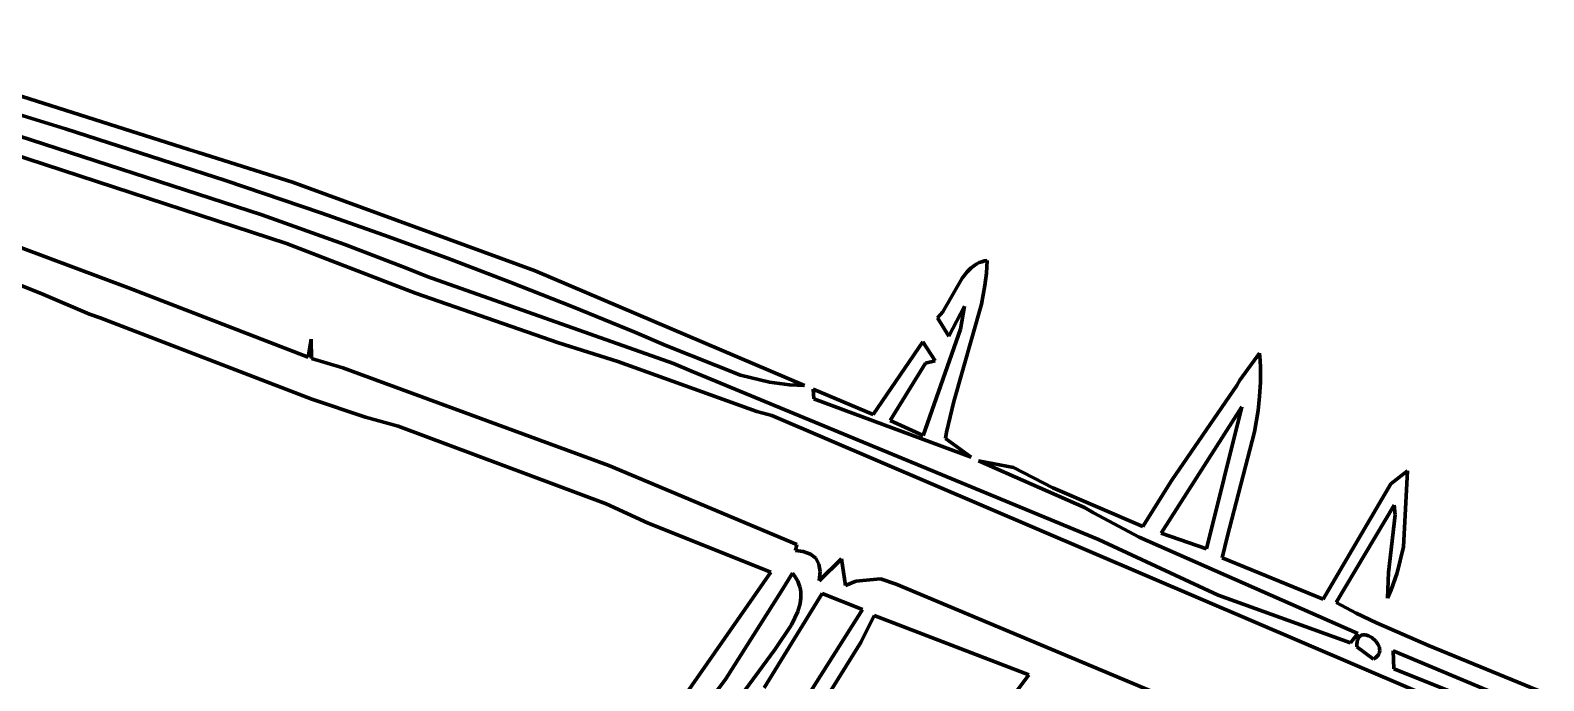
# Model space of a CAD drawing. Header units: millimetres. Extents: x 0 to 12.5, y 0 to 16.2.
# Drawn here: x 8.056 to 10.179, y 11.993 to 12.905 of the extents above; entities that cross this region are included whole.
import ezdxf

# ---------------------------------------------------------------- set-up
doc = ezdxf.new("R2010")
doc.units = ezdxf.units.MM
doc.layers.add('color#010101ff', color=7, linetype='CONTINUOUS', lineweight=100)
doc.layers.add('color#ffffffff', color=7, linetype='CONTINUOUS', lineweight=100)

msp = doc.modelspace()

# ---------------------------------------------------------------- linework, layer by layer
at = {"layer": 'color#010101ff'}
for p, q in [((8.1054, 12.7668), (7.6548, 12.9048)), ((7.7634, 12.8467), (8.3806, 12.6462)), ((7.9606, 12.8386), (8.2781, 12.7377)), ((8.4153, 12.6061), (7.9316, 12.764)), ((8.3297, 12.6945), (8.1054, 12.7668)), ((8.2781, 12.7377), (8.292, 12.7337)), ((8.292, 12.7337), (8.4236, 12.6919)), ((8.4636, 12.649), (8.3297, 12.6945)), ((8.4236, 12.6919), (8.7642, 12.5678)), ((8.3806, 12.6462), (8.497, 12.6045)), ((8.5525, 12.6177), (8.4636, 12.649)), ((7.9649, 12.6293), (8.1936, 12.5439)), ((8.641, 12.5854), (8.5525, 12.6177)), ((8.5962, 12.5364), (8.4153, 12.6061)), ((8.497, 12.6045), (8.5836, 12.5714)), ((8.0742, 12.5347), (7.9872, 12.5695)), ((8.5836, 12.5714), (8.6124, 12.56)), ((8.7291, 12.552), (8.641, 12.5854)), ((9.37, 12.5664), (9.3751, 12.5715)), ((9.3751, 12.5715), (9.3808, 12.5759)), ((9.3808, 12.5759), (9.3839, 12.5777)), ((9.3839, 12.5777), (9.3872, 12.5793)), ((9.3872, 12.5793), (9.3907, 12.5806)), ((9.3907, 12.5806), (9.3944, 12.5817)), ((9.3944, 12.5817), (9.3984, 12.5824)), ((9.3984, 12.5824), (9.3972, 12.5646)), ((8.6124, 12.56), (8.9582, 12.438)), ((8.7731, 12.5348), (8.7291, 12.552)), ((8.7642, 12.5678), (9.1419, 12.407)), ((9.3359, 12.5102), (9.3633, 12.5574)), ((9.3633, 12.5574), (9.37, 12.5664)), ((9.3972, 12.5646), (9.3951, 12.5471)), ((8.1388, 12.507), (8.0742, 12.5347)), ((8.1936, 12.5439), (8.4458, 12.447)), ((8.7971, 12.467), (8.5962, 12.5364)), ((8.8169, 12.5174), (8.7731, 12.5348)), ((9.3951, 12.5471), (9.3904, 12.521)), ((8.1539, 12.5018), (8.1388, 12.507)), ((8.8605, 12.4997), (8.8169, 12.5174)), ((9.3286, 12.5018), (9.3359, 12.5102)), ((9.3664, 12.5184), (9.3443, 12.4762)), ((9.3904, 12.521), (9.3513, 12.3847)), ((9.3607, 12.486), (9.3664, 12.5184)), ((8.4506, 12.388), (8.1539, 12.5018)), ((8.9041, 12.4816), (8.8605, 12.4997)), ((9.3086, 12.337), (9.3607, 12.486)), ((9.3443, 12.4762), (9.3286, 12.5018)), ((8.4458, 12.447), (8.4499, 12.4721)), ((8.4499, 12.4721), (8.4504, 12.4447)), ((8.8802, 12.4406), (8.7971, 12.467)), ((8.9475, 12.4631), (8.9041, 12.4816)), ((9.0521, 12.4215), (8.9475, 12.4631)), ((9.2382, 12.3666), (9.3078, 12.4684)), ((9.3078, 12.4684), (9.3254, 12.4416)), ((8.4504, 12.4447), (8.4944, 12.4317)), ((9.7528, 12.4147), (9.7803, 12.4524)), ((9.7803, 12.4524), (9.7812, 12.4422)), ((9.7812, 12.4422), (9.7816, 12.4321)), ((8.4944, 12.4317), (8.8675, 12.2952)), ((9.075, 12.3708), (8.8802, 12.4406)), ((8.9582, 12.438), (8.9833, 12.4273)), ((8.9833, 12.4273), (9.5546, 12.1913)), ((9.093, 12.4116), (9.0521, 12.4215)), ((9.3117, 12.4382), (9.2621, 12.3581)), ((9.3254, 12.4416), (9.3117, 12.4382)), ((9.7816, 12.4321), (9.7816, 12.4119)), ((9.1208, 12.4079), (9.093, 12.4116)), ((9.1419, 12.407), (9.1208, 12.4079)), ((9.1551, 12.3886), (9.154, 12.4018)), ((9.154, 12.4018), (9.2382, 12.3666)), ((9.6574, 12.2742), (9.7487, 12.4072)), ((9.7487, 12.4072), (9.7528, 12.4147)), ((9.7816, 12.4119), (9.7804, 12.3919)), ((8.5259, 12.3629), (8.4506, 12.388)), ((9.3759, 12.3066), (9.1551, 12.3886)), ((9.3513, 12.3847), (9.3411, 12.3416)), ((9.7804, 12.3919), (9.7782, 12.3719)), ((8.5718, 12.3499), (8.5259, 12.3629)), ((9.0961, 12.3649), (9.075, 12.3708)), ((10.0694, 11.9492), (9.0961, 12.3649)), ((9.2621, 12.3581), (9.3086, 12.337)), ((9.7554, 12.3772), (9.6424, 12.2)), ((9.7058, 12.1783), (9.7554, 12.3772)), ((9.7782, 12.3719), (9.7733, 12.3421)), ((8.8638, 12.2414), (8.5718, 12.3499)), ((9.3411, 12.3416), (9.3396, 12.3328)), ((9.7733, 12.3421), (9.7351, 12.1947)), ((9.3396, 12.3328), (9.3759, 12.3066)), ((8.8675, 12.2952), (9.1313, 12.1841)), ((9.5349, 12.2359), (9.3861, 12.3015)), ((9.3861, 12.3015), (9.4353, 12.292)), ((9.4353, 12.292), (9.4905, 12.2639)), ((9.6164, 12.2096), (9.6574, 12.2742)), ((9.9647, 12.2694), (9.9881, 12.2876)), ((9.9881, 12.2876), (9.9821, 12.181)), ((9.4905, 12.2639), (9.6164, 12.2096)), ((9.8696, 12.1077), (9.9647, 12.2694)), ((8.9227, 12.214), (8.8638, 12.2414)), ((9.5476, 12.2287), (9.5349, 12.2359)), ((9.9693, 12.2395), (9.8877, 12.1029)), ((9.9706, 12.2258), (9.9693, 12.2395)), ((9.0949, 12.1454), (8.9227, 12.214)), ((9.6117, 12.1945), (9.5476, 12.2287)), ((9.9613, 12.145), (9.9706, 12.2258)), ((9.5546, 12.1913), (9.7221, 12.1135)), ((9.9181, 12.0597), (9.6117, 12.1945)), ((9.6424, 12.2), (9.7058, 12.1783)), ((9.7351, 12.1947), (9.728, 12.1654)), ((9.1313, 12.1841), (9.1295, 12.1757)), ((9.1295, 12.1757), (9.1399, 12.1745)), ((9.1399, 12.1745), (9.1503, 12.1709)), ((9.1503, 12.1709), (9.1578, 12.165)), ((9.9821, 12.181), (9.9735, 12.1444)), ((8.7035, 11.5857), (9.0949, 12.1454)), ((9.1578, 12.165), (9.1623, 12.1568)), ((9.1623, 12.1568), (9.1638, 12.1463)), ((9.1624, 12.1335), (9.1941, 12.164)), ((9.1638, 12.1463), (9.1624, 12.1335)), ((9.1941, 12.164), (9.1994, 12.1268)), ((9.728, 12.1654), (9.8696, 12.1077)), ((9.9598, 12.1093), (9.9613, 12.145)), ((9.1253, 12.144), (9.1092, 12.1184)), ((9.1281, 12.1403), (9.1253, 12.144)), ((9.1305, 12.1365), (9.1281, 12.1403)), ((9.1325, 12.1327), (9.1305, 12.1365)), ((9.1341, 12.1288), (9.1325, 12.1327)), ((9.1353, 12.125), (9.1341, 12.1288)), ((9.1362, 12.1211), (9.1353, 12.125)), ((9.1994, 12.1268), (9.2138, 12.1328)), ((9.2138, 12.1328), (9.2484, 12.1364)), ((9.2484, 12.1364), (9.2706, 12.1289)), ((9.2706, 12.1289), (9.7633, 11.9225)), ((9.9735, 12.1444), (9.965, 12.1208)), ((9.1092, 12.1184), (9.0314, 11.9961)), ((9.1668, 12.1158), (9.0852, 11.9836)), ((9.136, 12.1018), (9.137, 12.1095)), ((9.1368, 12.1173), (9.1362, 12.1211)), ((9.137, 12.1095), (9.1368, 12.1173)), ((9.2234, 12.0931), (9.1668, 12.1158)), ((9.7221, 12.1135), (9.908, 12.0463)), ((9.8877, 12.1029), (9.9159, 12.0882)), ((9.965, 12.1208), (9.9598, 12.1093)), ((9.0841, 11.8742), (9.2234, 12.0931)), ((9.1239, 12.0715), (9.1328, 12.0903)), ((9.1328, 12.0903), (9.136, 12.1018)), ((9.2395, 12.0848), (9.2215, 12.0477)), ((9.4568, 12.0016), (9.2395, 12.0848)), ((9.9159, 12.0882), (9.9444, 12.0744)), ((9.1008, 12.0374), (9.1239, 12.0715)), ((9.908, 12.0463), (9.9181, 12.0597)), ((9.9444, 12.0744), (10.0173, 12.0428)), ((9.2215, 12.0477), (9.0855, 11.8295)), ((9.9171, 12.048), (9.9168, 12.0448)), ((9.9168, 12.0448), (9.9168, 12.0409)), ((9.9168, 12.0409), (9.9401, 12.0236)), ((9.9178, 12.0508), (9.9171, 12.048)), ((9.9187, 12.053), (9.9178, 12.0508)), ((9.92, 12.0548), (9.9187, 12.053)), ((9.9215, 12.0562), (9.92, 12.0548)), ((9.9232, 12.0571), (9.9215, 12.0562)), ((9.925, 12.0576), (9.9232, 12.0571)), ((9.927, 12.0578), (9.925, 12.0576)), ((9.9291, 12.0576), (9.927, 12.0578)), ((9.9334, 12.0563), (9.9291, 12.0576)), ((9.9377, 12.0539), (9.9334, 12.0563)), ((9.9435, 12.0489), (9.9377, 12.0539)), ((9.9464, 12.0448), (9.9435, 12.0489)), ((9.9484, 12.0404), (9.9464, 12.0448)), ((9.9488, 12.0381), (9.9484, 12.0404)), ((10.0173, 12.0428), (10.179, 11.9765)), ((9.0063, 11.9095), (9.1008, 12.0374)), ((9.9401, 12.0236), (9.9429, 12.0254)), ((9.9429, 12.0254), (9.9451, 12.0273)), ((9.9451, 12.0273), (9.9468, 12.0293)), ((9.9468, 12.0293), (9.948, 12.0314)), ((9.948, 12.0314), (9.9487, 12.0336)), ((9.9487, 12.0336), (9.949, 12.0358)), ((9.949, 12.0358), (9.9488, 12.0381)), ((10.1553, 11.957), (9.9678, 12.0353)), ((9.9678, 12.0353), (9.9688, 12.01)), ((9.0314, 11.9961), (8.9832, 11.9319)), ((9.145, 11.5898), (9.4568, 12.0016)), ((9.9688, 12.01), (10.1576, 11.9349))]:
    msp.add_line(p, q, dxfattribs=at)
at = {"layer": 'color#ffffffff'}
for p, q in [((7.6548, 12.9048), (8.1054, 12.7668)), ((8.3806, 12.6462), (7.7634, 12.8467)), ((8.2781, 12.7377), (7.9606, 12.8386)), ((7.9316, 12.764), (8.4153, 12.6061)), ((8.1054, 12.7668), (8.3297, 12.6945)), ((8.292, 12.7337), (8.2781, 12.7377)), ((8.4236, 12.6919), (8.292, 12.7337)), ((8.3297, 12.6945), (8.4636, 12.649)), ((8.7642, 12.5678), (8.4236, 12.6919)), ((8.497, 12.6045), (8.3806, 12.6462)), ((8.4636, 12.649), (8.5525, 12.6177)), ((8.1936, 12.5439), (7.9649, 12.6293)), ((8.5525, 12.6177), (8.641, 12.5854)), ((8.4153, 12.6061), (8.5962, 12.5364)), ((8.5836, 12.5714), (8.497, 12.6045)), ((7.9872, 12.5695), (8.0742, 12.5347)), ((8.6124, 12.56), (8.5836, 12.5714)), ((8.641, 12.5854), (8.7291, 12.552)), ((9.3751, 12.5715), (9.37, 12.5664)), ((9.3808, 12.5759), (9.3751, 12.5715)), ((9.3839, 12.5777), (9.3808, 12.5759)), ((9.3872, 12.5793), (9.3839, 12.5777)), ((9.3907, 12.5806), (9.3872, 12.5793)), ((9.3944, 12.5817), (9.3907, 12.5806)), ((9.3984, 12.5824), (9.3944, 12.5817)), ((9.3972, 12.5646), (9.3984, 12.5824)), ((8.9582, 12.438), (8.6124, 12.56)), ((8.7291, 12.552), (8.7731, 12.5348)), ((9.1419, 12.407), (8.7642, 12.5678)), ((9.3633, 12.5574), (9.3359, 12.5102)), ((9.37, 12.5664), (9.3633, 12.5574)), ((9.3951, 12.5471), (9.3972, 12.5646)), ((8.0742, 12.5347), (8.1388, 12.507)), ((8.4458, 12.447), (8.1936, 12.5439)), ((8.5962, 12.5364), (8.7971, 12.467)), ((8.7731, 12.5348), (8.8169, 12.5174)), ((9.3904, 12.521), (9.3951, 12.5471)), ((8.1388, 12.507), (8.1539, 12.5018)), ((8.8169, 12.5174), (8.8605, 12.4997)), ((9.3359, 12.5102), (9.3286, 12.5018)), ((9.3443, 12.4762), (9.3664, 12.5184)), ((9.3513, 12.3847), (9.3904, 12.521)), ((9.3664, 12.5184), (9.3607, 12.486)), ((8.1539, 12.5018), (8.4506, 12.388)), ((8.8605, 12.4997), (8.9041, 12.4816)), ((9.3607, 12.486), (9.3086, 12.337)), ((9.3286, 12.5018), (9.3443, 12.4762)), ((8.4499, 12.4721), (8.4458, 12.447)), ((8.4504, 12.4447), (8.4499, 12.4721)), ((8.7971, 12.467), (8.8802, 12.4406)), ((8.9041, 12.4816), (8.9475, 12.4631)), ((8.9475, 12.4631), (9.0521, 12.4215)), ((9.3078, 12.4684), (9.2382, 12.3666)), ((9.3254, 12.4416), (9.3078, 12.4684)), ((8.4944, 12.4317), (8.4504, 12.4447)), ((9.7803, 12.4524), (9.7528, 12.4147)), ((9.7812, 12.4422), (9.7803, 12.4524)), ((9.7816, 12.4321), (9.7812, 12.4422)), ((8.8675, 12.2952), (8.4944, 12.4317)), ((8.8802, 12.4406), (9.075, 12.3708)), ((8.9833, 12.4273), (8.9582, 12.438)), ((9.5546, 12.1913), (8.9833, 12.4273)), ((9.0521, 12.4215), (9.093, 12.4116)), ((9.2621, 12.3581), (9.3117, 12.4382)), ((9.3117, 12.4382), (9.3254, 12.4416)), ((9.7816, 12.4119), (9.7816, 12.4321)), ((9.093, 12.4116), (9.1208, 12.4079)), ((9.1208, 12.4079), (9.1419, 12.407)), ((9.2382, 12.3666), (9.154, 12.4018)), ((9.154, 12.4018), (9.1551, 12.3886)), ((9.7487, 12.4072), (9.6574, 12.2742)), ((9.7528, 12.4147), (9.7487, 12.4072)), ((9.7804, 12.3919), (9.7816, 12.4119)), ((8.4506, 12.388), (8.5259, 12.3629)), ((9.1551, 12.3886), (9.3759, 12.3066)), ((9.3411, 12.3416), (9.3513, 12.3847)), ((9.7782, 12.3719), (9.7804, 12.3919)), ((8.5259, 12.3629), (8.5718, 12.3499)), ((9.075, 12.3708), (9.0961, 12.3649)), ((9.0961, 12.3649), (10.0694, 11.9492)), ((9.3086, 12.337), (9.2621, 12.3581)), ((9.6424, 12.2), (9.7554, 12.3772)), ((9.7554, 12.3772), (9.7058, 12.1783)), ((9.7733, 12.3421), (9.7782, 12.3719)), ((8.5718, 12.3499), (8.8638, 12.2414)), ((9.3396, 12.3328), (9.3411, 12.3416)), ((9.7351, 12.1947), (9.7733, 12.3421)), ((9.3759, 12.3066), (9.3396, 12.3328)), ((9.1313, 12.1841), (8.8675, 12.2952)), ((9.4353, 12.292), (9.3861, 12.3015)), ((9.3861, 12.3015), (9.5349, 12.2359)), ((9.4905, 12.2639), (9.4353, 12.292)), ((9.6574, 12.2742), (9.6164, 12.2096)), ((9.9881, 12.2876), (9.9647, 12.2694)), ((9.9821, 12.181), (9.9881, 12.2876)), ((9.6164, 12.2096), (9.4905, 12.2639)), ((9.9647, 12.2694), (9.8696, 12.1077)), ((8.8638, 12.2414), (8.9227, 12.214)), ((9.5349, 12.2359), (9.5476, 12.2287)), ((9.8877, 12.1029), (9.9693, 12.2395)), ((9.9693, 12.2395), (9.9706, 12.2258)), ((8.9227, 12.214), (9.0949, 12.1454)), ((9.5476, 12.2287), (9.6117, 12.1945)), ((9.9706, 12.2258), (9.9613, 12.145)), ((9.7221, 12.1135), (9.5546, 12.1913)), ((9.6117, 12.1945), (9.9181, 12.0597)), ((9.7058, 12.1783), (9.6424, 12.2)), ((9.728, 12.1654), (9.7351, 12.1947)), ((9.1295, 12.1757), (9.1313, 12.1841)), ((9.1399, 12.1745), (9.1295, 12.1757)), ((9.1503, 12.1709), (9.1399, 12.1745)), ((9.1578, 12.165), (9.1503, 12.1709)), ((9.9735, 12.1444), (9.9821, 12.181)), ((9.0949, 12.1454), (8.7035, 11.5857)), ((9.1623, 12.1568), (9.1578, 12.165)), ((9.1638, 12.1463), (9.1623, 12.1568)), ((9.1941, 12.164), (9.1624, 12.1335)), ((9.1624, 12.1335), (9.1638, 12.1463)), ((9.1994, 12.1268), (9.1941, 12.164)), ((9.8696, 12.1077), (9.728, 12.1654)), ((9.9613, 12.145), (9.9598, 12.1093)), ((9.1092, 12.1184), (9.1253, 12.144)), ((9.1253, 12.144), (9.1281, 12.1403)), ((9.1281, 12.1403), (9.1305, 12.1365)), ((9.1305, 12.1365), (9.1325, 12.1327)), ((9.1325, 12.1327), (9.1341, 12.1288)), ((9.1341, 12.1288), (9.1353, 12.125)), ((9.1353, 12.125), (9.1362, 12.1211)), ((9.2138, 12.1328), (9.1994, 12.1268)), ((9.2484, 12.1364), (9.2138, 12.1328)), ((9.2706, 12.1289), (9.2484, 12.1364)), ((9.7633, 11.9225), (9.2706, 12.1289)), ((9.965, 12.1208), (9.9735, 12.1444)), ((9.0314, 11.9961), (9.1092, 12.1184)), ((9.0852, 11.9836), (9.1668, 12.1158)), ((9.137, 12.1095), (9.136, 12.1018)), ((9.1362, 12.1211), (9.1368, 12.1173)), ((9.1368, 12.1173), (9.137, 12.1095)), ((9.1668, 12.1158), (9.2234, 12.0931)), ((9.908, 12.0463), (9.7221, 12.1135)), ((9.9159, 12.0882), (9.8877, 12.1029)), ((9.9598, 12.1093), (9.965, 12.1208)), ((9.2234, 12.0931), (9.0841, 11.8742)), ((9.1328, 12.0903), (9.1239, 12.0715)), ((9.136, 12.1018), (9.1328, 12.0903)), ((9.2215, 12.0477), (9.2395, 12.0848)), ((9.2395, 12.0848), (9.4568, 12.0016)), ((9.9444, 12.0744), (9.9159, 12.0882)), ((9.1239, 12.0715), (9.1008, 12.0374)), ((9.9181, 12.0597), (9.908, 12.0463)), ((10.0173, 12.0428), (9.9444, 12.0744)), ((9.0855, 11.8295), (9.2215, 12.0477)), ((9.9168, 12.0448), (9.9171, 12.048)), ((9.9168, 12.0409), (9.9168, 12.0448)), ((9.9401, 12.0236), (9.9168, 12.0409)), ((9.9171, 12.048), (9.9178, 12.0508)), ((9.9178, 12.0508), (9.9187, 12.053)), ((9.9187, 12.053), (9.92, 12.0548)), ((9.92, 12.0548), (9.9215, 12.0562)), ((9.9215, 12.0562), (9.9232, 12.0571)), ((9.9232, 12.0571), (9.925, 12.0576)), ((9.925, 12.0576), (9.927, 12.0578)), ((9.927, 12.0578), (9.9291, 12.0576)), ((9.9291, 12.0576), (9.9334, 12.0563)), ((9.9334, 12.0563), (9.9377, 12.0539)), ((9.9377, 12.0539), (9.9435, 12.0489)), ((9.9435, 12.0489), (9.9464, 12.0448)), ((9.9464, 12.0448), (9.9484, 12.0404)), ((9.9484, 12.0404), (9.9488, 12.0381)), ((10.179, 11.9765), (10.0173, 12.0428)), ((9.1008, 12.0374), (9.0063, 11.9095)), ((9.9429, 12.0254), (9.9401, 12.0236)), ((9.9451, 12.0273), (9.9429, 12.0254)), ((9.9468, 12.0293), (9.9451, 12.0273)), ((9.948, 12.0314), (9.9468, 12.0293)), ((9.9487, 12.0336), (9.948, 12.0314)), ((9.949, 12.0358), (9.9487, 12.0336)), ((9.9488, 12.0381), (9.949, 12.0358)), ((9.9688, 12.01), (9.9678, 12.0353)), ((9.9678, 12.0353), (10.1553, 11.957)), ((8.9832, 11.9319), (9.0314, 11.9961)), ((9.4568, 12.0016), (9.145, 11.5898)), ((10.1576, 11.9349), (9.9688, 12.01))]:
    msp.add_line(p, q, dxfattribs=at)

doc.saveas('drawing.dxf')
